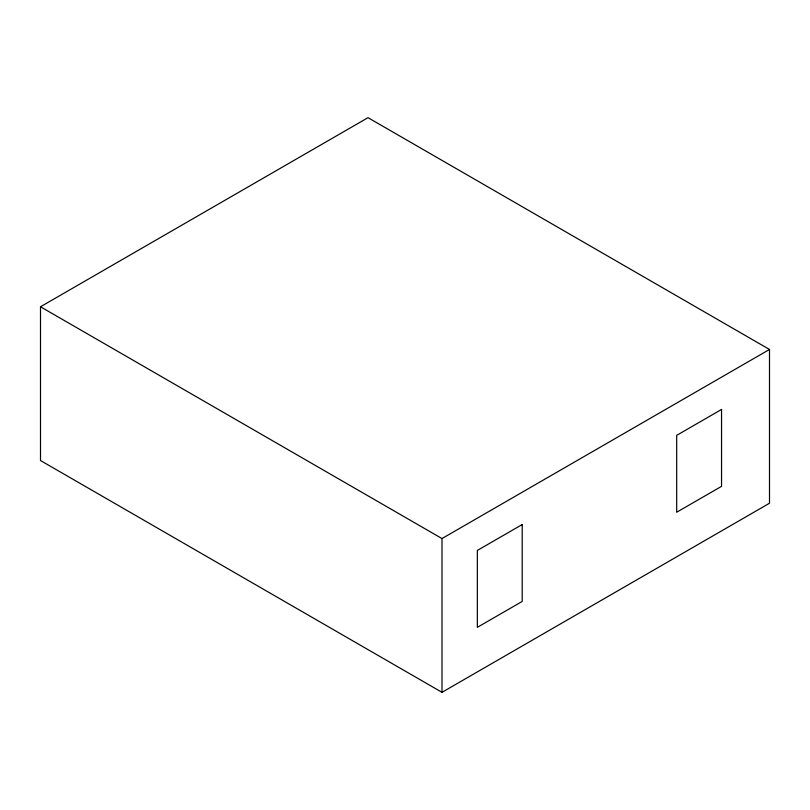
<?xml version="1.0" encoding="UTF-8"?>
<svg xmlns="http://www.w3.org/2000/svg" width="810" height="810" viewBox="0 0 810 810"><rect width="100%" height="100%" fill="white"/><g stroke="black" fill="none" stroke-linecap="round" stroke-linejoin="round"><path stroke-width="1.21" d="M40.5 306.767L368.013 117.673L769.5 349.464L769.5 503.233L441.987 692.327L40.5 460.536L40.5 306.767L441.987 538.559L769.5 349.464M441.987 538.559L441.987 692.327M522.207 524.546L477.343 550.446L477.343 627.335L522.207 601.435L522.207 524.546M721.548 409.455L676.684 435.355L676.684 512.244L721.548 486.344L721.548 409.455"/></g></svg>
